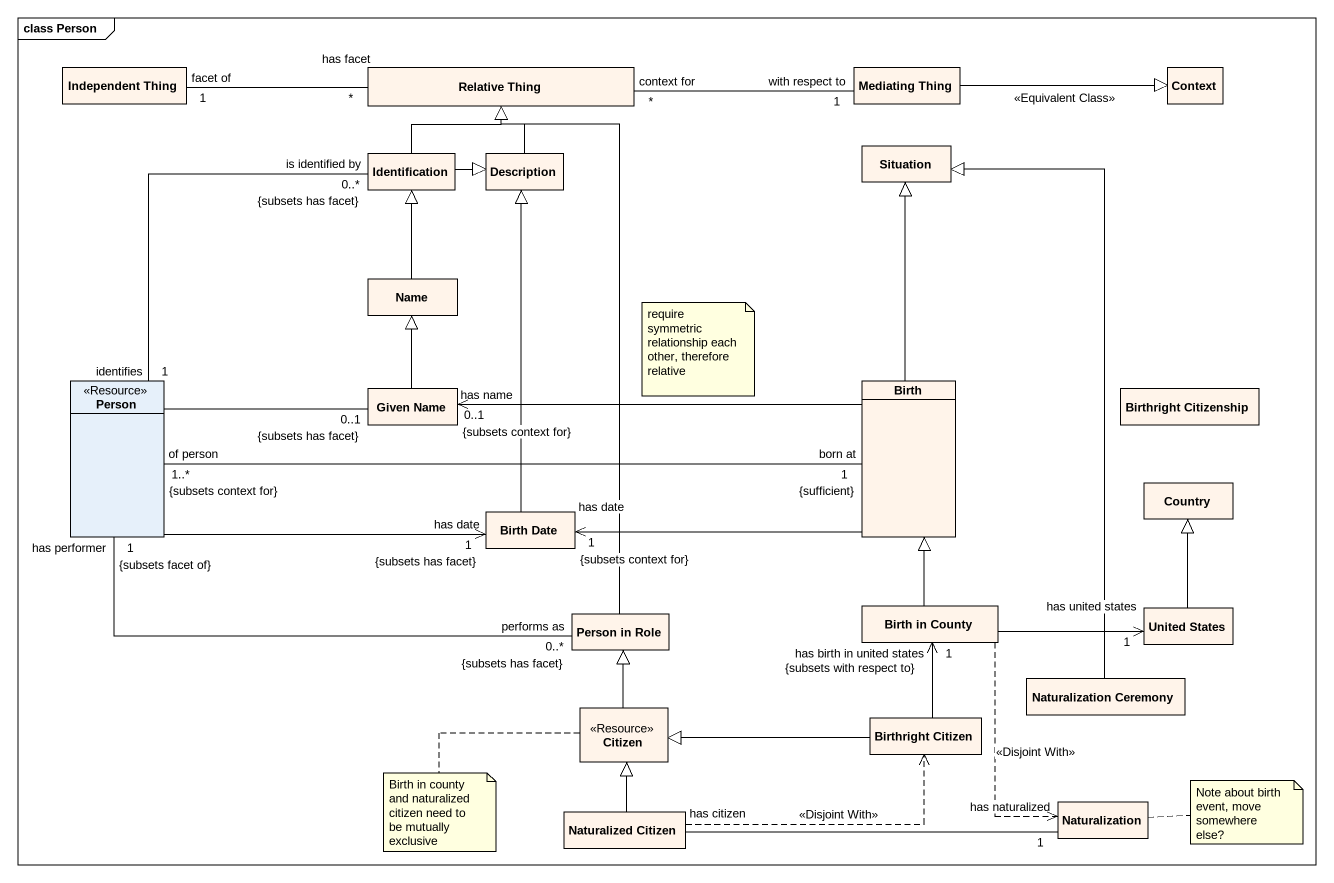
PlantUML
@startuml
mainframe class Person
hide circle
hide empty members
class "Independent Thing" as Independent_Thing #FFF4EA
class "Relative Thing" as Relative_Thing #FFF4EA
class "Mediating Thing" as Mediating_Thing #FFF4EA
class Context #FFF4EA
class Identification #FFF4EA
class Description #FFF4EA
class Situation #FFF4EA
class Name #FFF4EA
class "Person" as Person_ <<Resource>>
class "Given Name" as Given_Name #FFF4EA
class Birth #FFF4EA
class "Birthright Citizenship" as Birthright_Citizenship #FFF4EA
class "Birth Date" as Birth_Date #FFF4EA
class Country #FFF4EA
class "Person in Role" as Person_in_Role #FFF4EA
class "Birth in County" as Birth_in_County #FFF4EA
class "United States" as United_States #FFF4EA
class Citizen <<Resource>> #FFF4EA
class "Birthright Citizen" as Birthright_Citizen #FFF4EA
class "Naturalization Ceremony" as Naturalization_Ceremony #FFF4EA
class "Naturalized Citizen" as Naturalized_Citizen #FFF4EA
class Naturalization #FFF4EA
Independent_Thing "facet of\n1" -right- "has facet\n*" Relative_Thing
Relative_Thing "context for\n*" -right- "with respect to\n1" Mediating_Thing
Mediating_Thing -right-|> Context : <<Equivalent Class>>
Identification -up-|> Relative_Thing
Identification -right-|> Description
Description -up-|> Relative_Thing
Name -up-|> Identification
Person_ "identifies\n1" -up- "0..*\n{subsets has facet}\nis identified by" Identification
Person_ -right- "0..1\n{subsets has facet}" Given_Name
Person_ "of person\n1..*\n{subsets context for}" -right- "1\nborn at\n{sufficient}" Birth
Person_ -right-> "has date\n1\n{subsets has facet}" Birth_Date
Person_ "has performer\n1\n{subsets facet of}" -right- "performs as\n0..*\n{subsets has facet}" Person_in_Role
Given_Name -up-|> Name
Given_Name "{subsets context for}\nhas name\n0..1" <-right- Birth
Birth -up-|> Situation
Birth_Date -up-|> Description
Birth_Date "has date\n1\n{subsets context for}" <-right- Birth
Person_in_Role -up-|> Relative_Thing
Birth_in_County -up-|> Birth
Birth_in_County -right-> "has united states\n1" United_States
Birth_in_County "has birth in united states\n1\n{subsets with respect to}" <-- Birthright_Citizen
Birth_in_County ..> Naturalization : <<Disjoint With>>
United_States -up-|> Country
Citizen -up-|> Person_in_Role
Birthright_Citizen -left-|> Citizen
Naturalization_Ceremony -up-|> Situation
Naturalized_Citizen -up-|> Citizen
Naturalized_Citizen .right.> Birthright_Citizen : <<Disjoint With>>
Naturalized_Citizen "has citizen" -right- "has naturalized\n1" Naturalization
note as N1
  require symmetric relationship each other, therefore relative
end note
note left of Citizen : Birth in county and naturalized citizen need to be mutually exclusive
note right of Naturalization : Note about birth event, move somewhere else?
@enduml
